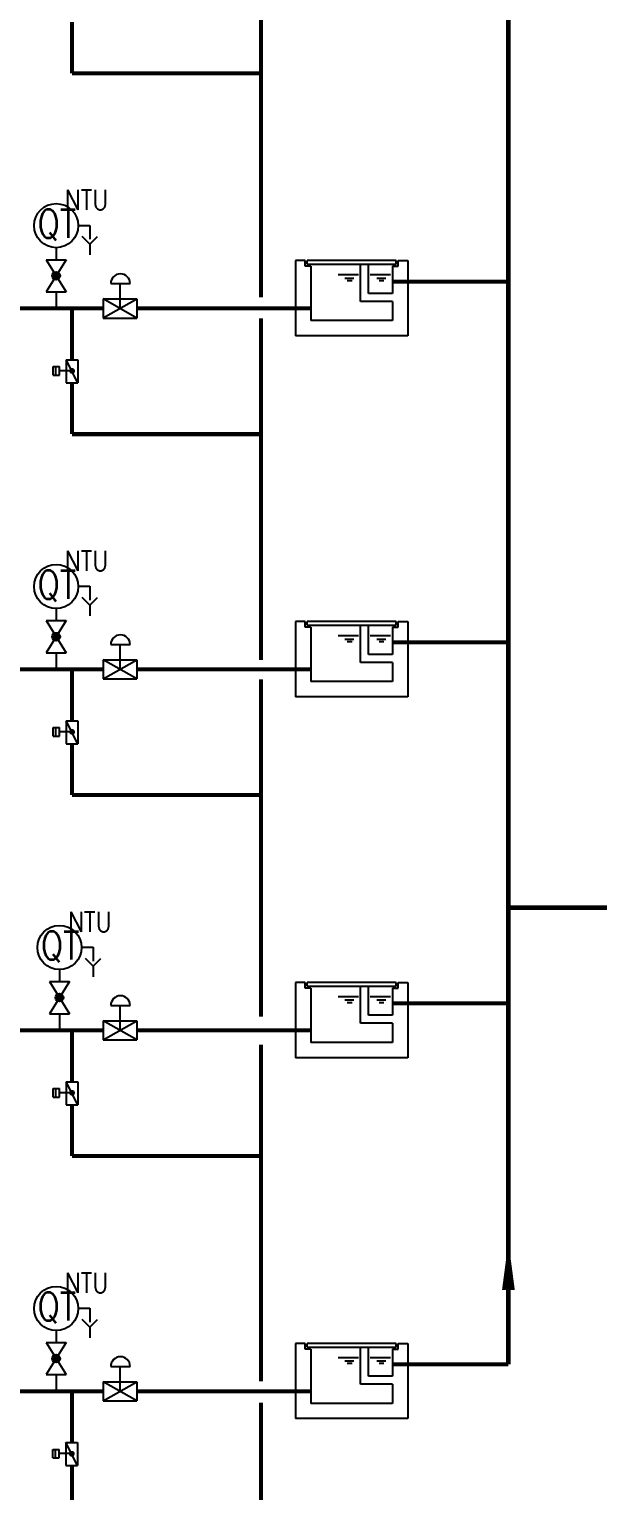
# Model space of a CAD drawing. Extents: x 4355 to 5355, y 1066 to 1761.
# Drawn here: x 5045.2 to 5116, y 1297.8 to 1480.1 of the extents above; entities that cross this region are included whole.
import ezdxf
from ezdxf.enums import TextEntityAlignment as Align

# ---------------------------------------------------------------- set-up
doc = ezdxf.new("R2010")
doc.units = 0
doc.header["$LTSCALE"] = 10
doc.header["$MEASUREMENT"] = 0
doc.linetypes.add('ZJ', pattern=[24, 10, -2, 0, -2, 10])
doc.layers.get('0').update_dxf_attribs({"linetype": 'CONTINUOUS'})
for name, color, linetype in [('1', 7, 'ZJ'), ('3', 1, 'CONTINUOUS'), ('AID-LINE', 4, 'CONTINUOUS'), ('NEW', 70, 'CONTINUOUS'), ('STRUCTURE0', 3, 'CONTINUOUS'), ('TANK0', 7, 'CONTINUOUS'), ('气动蝶阀', 7, 'CONTINUOUS'), ('生产水', 1, 'CONTINUOUS')]:
    doc.layers.add(name, color=color, linetype=linetype)
doc.styles.add('HZ', font='geditxt.shx', dxfattribs={"width": 0.7, "bigfont": 'hztxt1.shx'})

msp = doc.modelspace()

# ---------------------------------------------------------------- hatches: boundary and pattern name
h = msp.add_hatch(color=0)
edge = h.paths.add_edge_path()
edge.add_arc((5048.57, 1449.32), 0.5, 0, 360)
h = msp.add_hatch(color=0)
edge = h.paths.add_edge_path()
edge.add_arc((5048.57, 1404.32), 0.5, 0, 360)
h = msp.add_hatch(color=0)
edge = h.paths.add_edge_path()
edge.add_arc((5048.98, 1359.32), 0.5, 0, 360)
h = msp.add_hatch(color=0)
edge = h.paths.add_edge_path()
edge.add_arc((5048.57, 1314.32), 0.5, 0, 360)

# ---------------------------------------------------------------- linework, layer by layer
at = {"color": 0}
for p, q in [((5048.57, 1452.82), (5048.57, 1451.32)), ((5047.32, 1451.32), (5049.82, 1447.32)), ((5047.32, 1451.32), (5049.82, 1451.32)), ((5047.32, 1447.32), (5049.82, 1447.32)), ((5048.57, 1447.32), (5048.57, 1445.24)), ((5048.57, 1407.82), (5048.57, 1406.32)), ((5047.32, 1406.32), (5049.82, 1402.32)), ((5047.32, 1406.32), (5049.82, 1406.32)), ((5047.32, 1402.32), (5049.82, 1402.32)), ((5048.57, 1402.32), (5048.57, 1400.24)), ((5047.73, 1361.32), (5050.23, 1357.32)), ((5047.73, 1361.32), (5050.23, 1361.32)), ((5048.98, 1362.82), (5048.98, 1361.32)), ((5047.73, 1357.32), (5050.23, 1357.32)), ((5048.98, 1357.32), (5048.98, 1355.24)), ((5048.57, 1317.82), (5048.57, 1316.32)), ((5047.32, 1316.32), (5049.82, 1312.32)), ((5047.32, 1316.32), (5049.82, 1316.32)), ((5047.32, 1312.32), (5049.82, 1312.32)), ((5048.57, 1312.32), (5048.57, 1310.24))]:
    msp.add_line(p, q, dxfattribs=at)
at = {"color": 7}
for p, q in [((5055.37, 1448.34), (5057.79, 1448.34)), ((5056.55, 1445.23), (5056.55, 1448.34)), ((5054.44, 1444.06), (5058.63, 1446.44)), ((5054.44, 1446.43), (5054.44, 1444.05)), ((5054.44, 1446.43), (5058.64, 1446.43)), ((5058.64, 1446.43), (5058.64, 1444.05)), ((5054.44, 1444.05), (5058.64, 1444.05)), ((5048.18, 1436.93), (5048.18, 1438)), ((5048.53, 1436.93), (5048.53, 1438)), ((5048.98, 1436.93), (5048.98, 1438)), ((5049.8, 1438.84), (5051.28, 1438.84)), ((5051.28, 1435.97), (5049.8, 1438.84)), ((5049.88, 1438.84), (5051.28, 1438.84)), ((5050.43, 1437.47), (5048.98, 1437.47)), ((5049.8, 1435.97), (5051.28, 1435.97)), ((5055.37, 1403.34), (5057.79, 1403.34)), ((5056.55, 1400.23), (5056.55, 1403.34)), ((5054.44, 1399.06), (5058.63, 1401.44)), ((5054.44, 1401.43), (5054.44, 1399.05)), ((5054.44, 1401.43), (5058.64, 1401.43)), ((5058.64, 1401.43), (5058.64, 1399.05)), ((5054.44, 1399.05), (5058.64, 1399.05)), ((5048.18, 1391.93), (5048.18, 1393)), ((5048.53, 1391.93), (5048.53, 1393)), ((5048.98, 1391.93), (5048.98, 1393)), ((5050.43, 1392.47), (5048.98, 1392.47)), ((5049.8, 1393.84), (5051.28, 1393.84)), ((5051.28, 1390.97), (5049.8, 1393.84)), ((5049.88, 1393.84), (5051.28, 1393.84)), ((5049.8, 1390.97), (5051.28, 1390.97)), ((5055.37, 1358.34), (5057.79, 1358.34)), ((5056.55, 1355.23), (5056.55, 1358.34)), ((5054.44, 1354.06), (5058.63, 1356.44)), ((5054.44, 1356.43), (5054.44, 1354.05)), ((5054.44, 1356.43), (5058.64, 1356.43)), ((5058.64, 1356.43), (5058.64, 1354.05)), ((5054.44, 1354.05), (5058.64, 1354.05)), ((5049.8, 1348.84), (5051.28, 1348.84)), ((5051.28, 1345.97), (5049.8, 1348.84)), ((5049.88, 1348.84), (5051.28, 1348.84)), ((5048.18, 1346.93), (5048.18, 1348)), ((5048.53, 1346.93), (5048.53, 1348)), ((5048.98, 1346.93), (5048.98, 1348)), ((5050.43, 1347.47), (5048.98, 1347.47)), ((5049.8, 1345.97), (5051.28, 1345.97)), ((5055.37, 1313.34), (5057.79, 1313.34)), ((5056.55, 1310.23), (5056.55, 1313.34)), ((5054.44, 1309.06), (5058.63, 1311.44)), ((5054.44, 1311.43), (5054.44, 1309.05)), ((5054.44, 1311.43), (5058.64, 1311.43)), ((5058.64, 1311.43), (5058.64, 1309.05)), ((5054.44, 1309.05), (5058.64, 1309.05)), ((5048.14, 1301.93), (5048.14, 1303)), ((5048.49, 1301.93), (5048.49, 1303)), ((5048.95, 1301.93), (5048.95, 1303)), ((5049.76, 1303.84), (5051.24, 1303.84)), ((5051.24, 1300.97), (5049.76, 1303.84)), ((5049.84, 1303.84), (5051.24, 1303.84)), ((5050.39, 1302.47), (5048.95, 1302.47)), ((5049.76, 1300.97), (5051.24, 1300.97))]:
    msp.add_line(p, q, dxfattribs=at)
at = {"color": 7, "ltscale": 0.1}
for p, q in [((5048.18, 1438), (5048.98, 1438)), ((5049.8, 1438.84), (5049.8, 1435.97)), ((5051.28, 1438.84), (5051.28, 1435.97)), ((5048.18, 1436.93), (5048.98, 1436.93)), ((5048.18, 1393), (5048.98, 1393)), ((5049.8, 1393.84), (5049.8, 1390.97)), ((5051.28, 1393.84), (5051.28, 1390.97)), ((5048.18, 1391.93), (5048.98, 1391.93)), ((5049.8, 1348.84), (5049.8, 1345.97)), ((5051.28, 1348.84), (5051.28, 1345.97)), ((5048.18, 1348), (5048.98, 1348)), ((5048.18, 1346.93), (5048.98, 1346.93)), ((5048.14, 1303), (5048.95, 1303)), ((5049.76, 1303.84), (5049.76, 1300.97)), ((5051.24, 1303.84), (5051.24, 1300.97)), ((5048.14, 1301.93), (5048.95, 1301.93))]:
    msp.add_line(p, q, dxfattribs=at)
at = {"color": 7}
for points, const_width in [([(5074.1, 1489.04), (5074.1, 1446.62)], 0.5), ([(5050.54, 1480.97), (5050.54, 1474.57)], 0.5), ([(5050.54, 1474.57), (5066.75, 1474.57)], 0.5), ([(5064.18, 1474.57), (5074.1, 1474.57)], 0.5), ([(5050.54, 1445.24), (5050.54, 1438.84)], 0.5), ([(5074.1, 1444.03), (5074.1, 1401.84)], 0.5), ([(5050.54, 1437.62), (5050.54, 1437.27)], 0.612), ([(5050.54, 1435.97), (5050.54, 1429.57)], 0.5), ([(5050.54, 1429.57), (5074.1, 1429.57)], 0.5), ([(5074.1, 1401.84), (5074.1, 1401.42)], 0.5), ([(5050.54, 1400.24), (5050.54, 1393.84)], 0.5), ([(5074.1, 1399), (5074.1, 1356.96)], 0.5), ([(5050.54, 1392.62), (5050.54, 1392.27)], 0.612), ([(5050.54, 1390.97), (5050.54, 1384.57)], 0.5), ([(5050.54, 1384.57), (5064.33, 1384.57)], 0.5), ([(5064.18, 1384.57), (5074.1, 1384.57)], 0.5), ([(5050.54, 1355.24), (5050.54, 1348.84)], 0.5), ([(5074.1, 1353.46), (5074.1, 1311.48)], 0.5), ([(5050.54, 1347.62), (5050.54, 1347.27)], 0.612), ([(5050.54, 1345.97), (5050.54, 1339.57)], 0.5), ([(5050.54, 1339.57), (5066.75, 1339.57)], 0.5), ([(5064.18, 1339.57), (5074.1, 1339.57)], 0.5), ([(5050.54, 1310.24), (5050.54, 1303.84)], 0.5), ([(5074.1, 1308.82), (5074.1, 1196.1)], 0.5), ([(5050.5, 1302.62), (5050.5, 1302.27)], 0.612), ([(5050.54, 1300.97), (5050.54, 1294.57)], 0.5)]:
    msp.add_lwpolyline(points, dxfattribs=dict(at, const_width=const_width))
at = {"color": 0}
for centre, radius in [((5048.57, 1455.57), 2.75), ((5048.57, 1449.32), 0.5), ((5048.57, 1410.57), 2.75), ((5048.57, 1404.32), 0.5), ((5048.98, 1365.57), 2.75), ((5048.98, 1359.32), 0.5), ((5048.57, 1320.57), 2.75), ((5048.57, 1314.32), 0.5)]:
    msp.add_circle(centre, radius, dxfattribs=at)
at = {"color": 7}
for centre in [(5056.58, 1448.34), (5056.58, 1403.34), (5056.58, 1358.34), (5056.58, 1313.34)]:
    msp.add_arc(centre, 1.21, 0, 180, dxfattribs=at)
at = {"layer": '1', "color": 0}
for p, q in [((5051.35, 1455.6), (5052.78, 1455.6)), ((5052.78, 1453.25), (5051.82, 1454.21)), ((5052.78, 1455.6), (5052.78, 1453.88)), ((5052.78, 1453.25), (5053.74, 1454.21)), ((5052.78, 1453.25), (5052.78, 1451.92)), ((5049.82, 1451.32), (5047.32, 1447.32)), ((5051.35, 1410.6), (5052.78, 1410.6)), ((5052.78, 1410.6), (5052.78, 1408.88)), ((5052.78, 1408.25), (5051.82, 1409.21)), ((5052.78, 1408.25), (5053.74, 1409.21)), ((5052.78, 1408.25), (5052.78, 1406.92)), ((5049.82, 1406.32), (5047.32, 1402.32)), ((5051.76, 1365.6), (5053.19, 1365.6)), ((5053.19, 1365.6), (5053.19, 1363.88)), ((5053.19, 1363.25), (5052.23, 1364.21)), ((5053.19, 1363.25), (5054.15, 1364.21)), ((5053.19, 1363.25), (5053.19, 1361.92)), ((5050.23, 1361.32), (5047.73, 1357.32)), ((5051.35, 1320.6), (5052.78, 1320.6)), ((5052.78, 1320.6), (5052.78, 1318.88)), ((5052.78, 1318.25), (5051.82, 1319.21)), ((5052.78, 1318.25), (5053.74, 1319.21)), ((5052.78, 1318.25), (5052.78, 1316.92)), ((5049.82, 1316.32), (5047.32, 1312.32))]:
    msp.add_line(p, q, dxfattribs=at)
at = {"layer": '3', "color": 7}
for p, q in [((5058.64, 1444.05), (5054.44, 1446.43)), ((5058.64, 1399.05), (5054.44, 1401.43)), ((5058.64, 1354.05), (5054.44, 1356.43)), ((5058.64, 1309.05), (5054.44, 1311.43))]:
    msp.add_line(p, q, dxfattribs=at)
at = {"layer": '3', "color": 7, "const_width": 0.36}
for points in [[(5050.56, 1437.27, 1), (5050.56, 1437.63, 1)], [(5050.56, 1392.27, 1), (5050.56, 1392.63, 1)], [(5050.56, 1347.27, 1), (5050.56, 1347.63, 1)], [(5050.52, 1302.27, 1), (5050.52, 1302.63, 1)]]:
    msp.add_lwpolyline(points, format="xyb", close=True, dxfattribs=at)
at = {"layer": 'AID-LINE'}
for p, q in [((5086.24, 1449.43), (5083.71, 1449.43)), ((5084.55, 1449.03), (5085.66, 1449.03)), ((5084.84, 1448.73), (5085.44, 1448.73)), ((5090.21, 1449.43), (5087.68, 1449.43)), ((5088.51, 1449.03), (5089.63, 1449.03)), ((5088.8, 1448.73), (5089.4, 1448.73)), ((5086.24, 1404.43), (5083.71, 1404.43)), ((5084.55, 1404.03), (5085.66, 1404.03)), ((5084.84, 1403.73), (5085.44, 1403.73)), ((5090.21, 1404.43), (5087.68, 1404.43)), ((5088.51, 1404.03), (5089.63, 1404.03)), ((5088.8, 1403.73), (5089.4, 1403.73)), ((5086.24, 1359.43), (5083.71, 1359.43)), ((5090.21, 1359.43), (5087.68, 1359.43)), ((5084.55, 1359.03), (5085.66, 1359.03)), ((5084.84, 1358.73), (5085.44, 1358.73)), ((5088.51, 1359.03), (5089.63, 1359.03)), ((5088.8, 1358.73), (5089.4, 1358.73)), ((5086.24, 1314.43), (5083.71, 1314.43)), ((5084.55, 1314.03), (5085.66, 1314.03)), ((5090.21, 1314.43), (5087.68, 1314.43)), ((5088.51, 1314.03), (5089.63, 1314.03)), ((5084.84, 1313.73), (5085.44, 1313.73)), ((5088.8, 1313.73), (5089.4, 1313.73))]:
    msp.add_line(p, q, dxfattribs=at)
at = {"layer": 'NEW', "ltscale": 100}
msp.add_lwpolyline([(5104.91, 1322.85, 1.6, 0, 0), (5104.91, 1328.91, 0, 0, 0)], format="xyseb", dxfattribs=at)
at = {"layer": 'STRUCTURE0'}
for p, q in [((5090.93, 1451.21), (5079.84, 1451.21)), ((5079.84, 1450.75), (5079.84, 1451.21)), ((5079.84, 1450.75), (5090.93, 1450.75)), ((5086.37, 1451.21), (5084.4, 1451.21)), ((5090.93, 1450.75), (5090.93, 1451.21)), ((5090.93, 1406.21), (5079.84, 1406.21)), ((5079.84, 1405.75), (5079.84, 1406.21)), ((5079.84, 1405.75), (5090.93, 1405.75)), ((5086.37, 1406.21), (5084.4, 1406.21)), ((5090.93, 1405.75), (5090.93, 1406.21)), ((5090.93, 1361.21), (5079.84, 1361.21)), ((5079.84, 1360.75), (5079.84, 1361.21)), ((5086.37, 1361.21), (5084.4, 1361.21)), ((5090.93, 1360.75), (5090.93, 1361.21)), ((5079.84, 1360.75), (5090.93, 1360.75)), ((5090.93, 1316.21), (5079.84, 1316.21)), ((5079.84, 1315.75), (5079.84, 1316.21)), ((5079.84, 1315.75), (5090.93, 1315.75)), ((5086.37, 1316.21), (5084.4, 1316.21)), ((5090.93, 1315.75), (5090.93, 1316.21))]:
    msp.add_line(p, q, dxfattribs=at)
at = {"layer": 'TANK0'}
for p, q in [((5079.6, 1451.21), (5078.4, 1451.21)), ((5078.4, 1451.21), (5078.4, 1441.83)), ((5079.6, 1450.51), (5079.6, 1451.21)), ((5080.3, 1450.51), (5079.6, 1450.51)), ((5080.3, 1450.51), (5080.3, 1443.73)), ((5086.5, 1446.12), (5086.5, 1450.75)), ((5087.5, 1447.12), (5087.5, 1450.75)), ((5090.47, 1450.51), (5090.47, 1447.12)), ((5090.47, 1450.51), (5091.17, 1450.51)), ((5091.17, 1451.21), (5092.37, 1451.21)), ((5091.17, 1450.51), (5091.17, 1451.21)), ((5092.37, 1451.21), (5092.37, 1441.83)), ((5090.47, 1447.12), (5087.5, 1447.12)), ((5090.47, 1446.12), (5086.5, 1446.12)), ((5090.47, 1446.12), (5090.47, 1443.73)), ((5090.47, 1443.73), (5080.3, 1443.73)), ((5092.37, 1441.83), (5078.4, 1441.83)), ((5079.6, 1406.21), (5078.4, 1406.21)), ((5078.4, 1406.21), (5078.4, 1396.83)), ((5079.6, 1405.51), (5079.6, 1406.21)), ((5080.3, 1405.51), (5079.6, 1405.51)), ((5080.3, 1405.51), (5080.3, 1398.73)), ((5086.5, 1401.12), (5086.5, 1405.75)), ((5087.5, 1402.12), (5087.5, 1405.75)), ((5090.47, 1405.51), (5090.47, 1402.12)), ((5090.47, 1405.51), (5091.17, 1405.51)), ((5091.17, 1406.21), (5092.37, 1406.21)), ((5091.17, 1405.51), (5091.17, 1406.21)), ((5092.37, 1406.21), (5092.37, 1396.83)), ((5090.47, 1402.12), (5087.5, 1402.12)), ((5090.47, 1401.12), (5086.5, 1401.12)), ((5090.47, 1401.12), (5090.47, 1398.73)), ((5090.47, 1398.73), (5080.3, 1398.73)), ((5092.37, 1396.83), (5078.4, 1396.83)), ((5079.6, 1361.21), (5078.4, 1361.21)), ((5078.4, 1361.21), (5078.4, 1351.83)), ((5079.6, 1360.51), (5079.6, 1361.21)), ((5091.17, 1361.21), (5092.37, 1361.21)), ((5091.17, 1360.51), (5091.17, 1361.21)), ((5092.37, 1361.21), (5092.37, 1351.83)), ((5080.3, 1360.51), (5079.6, 1360.51)), ((5080.3, 1360.51), (5080.3, 1353.73)), ((5086.5, 1356.12), (5086.5, 1360.75)), ((5087.5, 1357.12), (5087.5, 1360.75)), ((5090.47, 1360.51), (5090.47, 1357.12)), ((5090.47, 1360.51), (5091.17, 1360.51)), ((5090.47, 1356.12), (5086.5, 1356.12)), ((5090.47, 1357.12), (5087.5, 1357.12)), ((5090.47, 1356.12), (5090.47, 1353.73)), ((5090.47, 1353.73), (5080.3, 1353.73)), ((5092.37, 1351.83), (5078.4, 1351.83)), ((5079.6, 1316.21), (5078.4, 1316.21)), ((5078.4, 1316.21), (5078.4, 1306.83)), ((5079.6, 1315.51), (5079.6, 1316.21)), ((5086.5, 1311.12), (5086.5, 1315.75)), ((5087.5, 1312.12), (5087.5, 1315.75)), ((5091.17, 1316.21), (5092.37, 1316.21)), ((5091.17, 1315.51), (5091.17, 1316.21)), ((5092.37, 1316.21), (5092.37, 1306.83)), ((5080.3, 1315.51), (5079.6, 1315.51)), ((5080.3, 1315.51), (5080.3, 1308.73)), ((5090.47, 1315.51), (5090.47, 1312.12)), ((5090.47, 1315.51), (5091.17, 1315.51)), ((5090.47, 1312.12), (5087.5, 1312.12)), ((5090.47, 1311.12), (5086.5, 1311.12)), ((5090.47, 1311.12), (5090.47, 1308.73)), ((5090.47, 1308.73), (5080.3, 1308.73)), ((5092.37, 1306.83), (5078.4, 1306.83))]:
    msp.add_line(p, q, dxfattribs=at)
at = {"layer": '生产水', "color": 3}
for points, const_width in [([(5104.91, 1490.24), (5104.91, 1313.6)], 0.59), ([(5090.47, 1448.6), (5104.91, 1448.6)], 0.5), ([(5029.88, 1445.24), (5054.44, 1445.24)], 0.5), ([(5058.64, 1445.24), (5080.3, 1445.24)], 0.5), ([(5090.47, 1403.6), (5104.91, 1403.6)], 0.5), ([(5029.88, 1400.24), (5054.44, 1400.24)], 0.5), ([(5058.64, 1400.24), (5080.3, 1400.24)], 0.5), ([(5104.91, 1370.53), (5117.8, 1370.53)], 0.59), ([(5090.47, 1358.6), (5104.91, 1358.6)], 0.5), ([(5029.88, 1355.24), (5054.44, 1355.24)], 0.5), ([(5058.64, 1355.24), (5080.3, 1355.24)], 0.5), ([(5061.21, 1355.24), (5065.54, 1355.24)], 0.5), ([(5090.47, 1313.6), (5104.91, 1313.6)], 0.5), ([(5029.88, 1310.24), (5054.44, 1310.24)], 0.5), ([(5058.64, 1310.24), (5080.3, 1310.24)], 0.5)]:
    msp.add_lwpolyline(points, dxfattribs=dict(at, const_width=const_width))

# ---------------------------------------------------------------- texts
at = {"ltscale": 2, "style": 'HZ', "width": 0.85}
for s, height, p in [('NTU', 2.5, (5052.35, 1458.78)), ('QT', 3.5, (5048.65, 1455.81)), ('NTU', 2.5, (5052.76, 1368.78)), ('QT', 3.5, (5049.06, 1365.81)), ('NTU', 2.5, (5052.35, 1323.78)), ('QT', 3.5, (5048.65, 1320.81))]:
    msp.add_text(s, height=height, dxfattribs=at).set_placement(p, align=Align.MIDDLE_CENTER)
at = {"layer": '气动蝶阀', "color": 7, "style": 'HZ', "width": 0.85}
for s, height, p in [('NTU', 2.5, (5052.35, 1413.78)), ('QT', 3.5, (5048.65, 1410.81))]:
    msp.add_text(s, height=height, dxfattribs=at).set_placement(p, align=Align.MIDDLE_CENTER)

doc.saveas('drawing.dxf')
